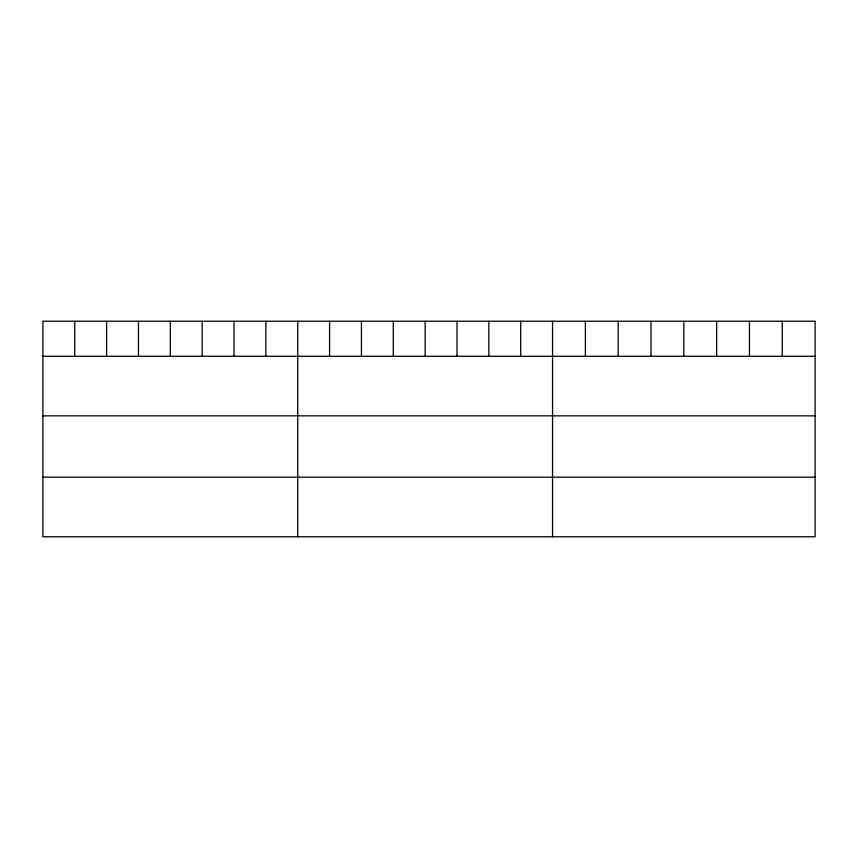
<?xml version="1.0" encoding="UTF-8"?>
<svg xmlns="http://www.w3.org/2000/svg" width="858" height="858" viewBox="0 0 858 858"><rect width="100%" height="100%" fill="white"/><g stroke="black" fill="none" stroke-linecap="round" stroke-linejoin="round"><path stroke-width="1.29" d="M42.9 356.295L815.1 356.295M42.9 415.851L815.1 415.851M42.9 477.209L815.1 477.209M782.281 321.235L782.281 356.295M749.463 321.235L749.463 356.295M716.645 321.235L716.645 356.295M683.826 321.235L683.826 356.295M651.008 321.235L651.008 356.295M618.189 321.235L618.189 356.295M585.37 321.235L585.37 356.295M552.552 321.235L552.552 536.765M520.699 321.235L520.699 356.295M488.846 321.235L488.846 356.295M456.992 321.235L456.992 356.295M425.139 321.235L425.139 356.295M393.286 321.235L393.286 356.295M361.433 321.235L361.433 356.295M329.579 321.235L329.579 356.295M297.726 321.235L297.726 536.765M265.873 321.235L265.873 356.295M234.019 321.235L234.019 356.295M202.166 321.235L202.166 356.295M170.313 321.235L170.313 356.295M138.46 321.235L138.46 356.295M106.607 321.235L106.607 356.295M74.753 321.235L74.753 356.295M815.1 321.235L42.9 321.235L42.9 536.765L815.1 536.765L815.1 321.235"/></g></svg>
